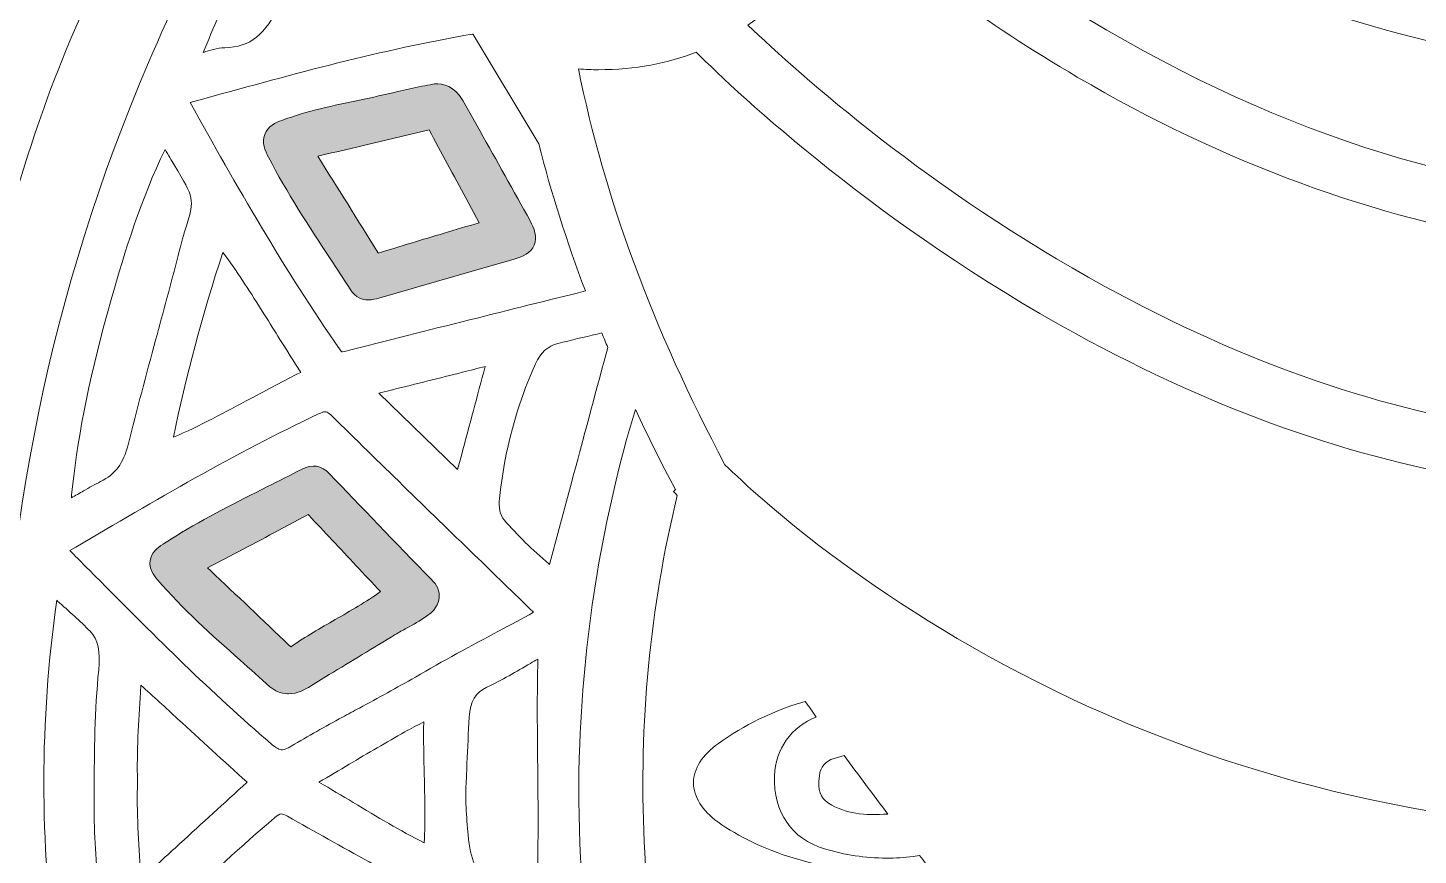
# Model space of a CAD drawing. Extents: x 126 to 2875, y -2951 to -49.
# Drawn here: x 578.5 to 976, y -1616.7 to -1380.4 of the extents above; entities that cross this region are included whole.
import ezdxf

# ---------------------------------------------------------------- set-up
doc = ezdxf.new("R2010")
doc.units = 0
doc.header["$MEASUREMENT"] = 0
doc.layers.add('Layer 1', color=7, linetype='Continuous')

# ---------------------------------------------------------------- blocks, each defined once
blk = doc.blocks.new('block 2')
at = {"layer": 'Layer 1', "true_color": 0x96c0ff}
h = blk.add_hatch(color=151, dxfattribs=at)
h.dxf.hatch_style = 2
edge = h.paths.add_edge_path()
edge.add_spline(control_points=[(664.99, -1446.28), (666.9, -1449.18), (668.81, -1452.09), (670.69, -1455.01), (672.26, -1457.45), (674.15, -1458.09), (675.83, -1458.09), (677.01, -1458.09), (678.08, -1457.78), (678.88, -1457.54), (687.67, -1454.99), (696.47, -1452.47), (705.27, -1449.95), (705.27, -1449.95), (717.52, -1446.44), (717.52, -1446.44), (719.95, -1445.74), (722.33, -1444.77), (723.31, -1442.43), (724.3, -1440.07), (723.26, -1437.61), (722.12, -1435.52), (717.43, -1426.93), (712.55, -1418.27), (707.83, -1409.9), (707.83, -1409.9), (702.9, -1401.12), (702.9, -1401.12), (700.57, -1396.98), (697.23, -1396.25), (694.82, -1396.37), (694.82, -1396.37), (694.32, -1396.43), (694.32, -1396.43), (693.28, -1396.65), (692.24, -1396.86), (691.21, -1397.06), (688.94, -1397.52), (686.59, -1397.99), (684.28, -1398.56), (680.68, -1399.45), (676.97, -1400.23), (673.38, -1400.98), (666.04, -1402.51), (658.45, -1404.1), (651.12, -1406.79), (649.47, -1407.4), (647.17, -1408.47), (646.27, -1410.78), (645.36, -1413.14), (646.35, -1415.4), (647.36, -1417.34), (652.61, -1427.45), (658.9, -1437.02), (664.99, -1446.28)], knot_values=[0, 0, 0, 0, 1, 1, 1, 2, 2, 2, 3, 3, 3, 4, 4, 4, 5, 5, 5, 6, 6, 6, 7, 7, 7, 8, 8, 8, 9, 9, 9, 10, 10, 10, 11, 11, 11, 12, 12, 12, 13, 13, 13, 14, 14, 14, 15, 15, 15, 16, 16, 16, 17, 17, 17, 18, 18, 18, 18], degree=3, periodic=1)
edge = h.paths.add_edge_path()
edge.add_spline(control_points=[(693.24, -1409.46), (696.73, -1416.02), (700.27, -1422.56), (703.81, -1429.09), (703.81, -1429.09), (707.55, -1436.02), (707.55, -1436.02), (704.21, -1437.03), (700.87, -1438.03), (697.53, -1439.02), (691.36, -1440.87), (684.98, -1442.78), (678.72, -1444.73), (678.69, -1444.68), (678.64, -1444.62), (678.6, -1444.54), (672.81, -1435.21), (667.13, -1426.07), (661.41, -1417.04), (672.01, -1414.56), (682.52, -1412.04), (693.24, -1409.46)], knot_values=[0, 0, 0, 0, 1, 1, 1, 2, 2, 2, 3, 3, 3, 4, 4, 4, 5, 5, 5, 6, 6, 6, 7, 7, 7, 7], degree=3, periodic=1)
h = blk.add_hatch(color=151, dxfattribs=at)
h.dxf.hatch_style = 2
edge = h.paths.add_edge_path()
edge.add_spline(control_points=[(639.23, -1560.96), (642.09, -1563.48), (644.95, -1566.01), (647.77, -1568.58), (649.08, -1569.79), (650.78, -1570.47), (652.82, -1570.59), (652.82, -1570.59), (652.99, -1570.6), (652.99, -1570.6), (653.01, -1570.6), (653.03, -1570.6), (653.05, -1570.6), (655.74, -1570.6), (657.83, -1569.32), (659.35, -1568.39), (659.35, -1568.39), (664.73, -1565.12), (664.73, -1565.12), (671, -1561.3), (677.28, -1557.48), (683.58, -1553.68), (684.64, -1553.04), (685.74, -1552.44), (686.83, -1551.84), (688.71, -1550.81), (690.65, -1549.75), (692.5, -1548.45), (693.42, -1547.81), (695.88, -1546.08), (696.14, -1543.21), (696.31, -1541.35), (695.55, -1539.54), (693.87, -1537.84), (693.87, -1537.84), (693.87, -1537.84), (693.87, -1537.84), (683.68, -1527.51), (673.5, -1516.88), (664.75, -1507.73), (662.48, -1505.36), (659.86, -1504.9), (656.97, -1506.4), (653.69, -1508.1), (650.39, -1509.75), (647.09, -1511.41), (638.37, -1515.78), (629.38, -1520.28), (620.84, -1525.54), (619.61, -1526.3), (618.4, -1527.06), (617.2, -1527.85), (615.56, -1528.92), (613.85, -1530.31), (613.52, -1532.58), (613.19, -1534.84), (614.46, -1536.66), (615.6, -1538), (622.81, -1546.47), (631.16, -1553.83), (639.23, -1560.96)], knot_values=[0, 0, 0, 0, 1, 1, 1, 2, 2, 2, 3, 3, 3, 4, 4, 4, 5, 5, 5, 6, 6, 6, 7, 7, 7, 8, 8, 8, 9, 9, 9, 10, 10, 10, 11, 11, 11, 12, 12, 12, 13, 13, 13, 14, 14, 14, 15, 15, 15, 16, 16, 16, 17, 17, 17, 18, 18, 18, 19, 19, 19, 20, 20, 20, 20], degree=3, periodic=1)
edge = h.paths.add_edge_path()
edge.add_spline(control_points=[(650.3, -1523.88), (650.3, -1523.88), (658.71, -1519.42), (658.71, -1519.42), (658.77, -1519.48), (658.82, -1519.54), (658.87, -1519.59), (658.87, -1519.59), (658.87, -1519.59), (658.87, -1519.59), (661.09, -1521.95), (663.3, -1524.31), (665.51, -1526.67), (670.04, -1531.51), (674.73, -1536.52), (679.4, -1541.4), (675.27, -1544.32), (670.76, -1546.91), (666.4, -1549.41), (662.25, -1551.79), (657.96, -1554.25), (653.9, -1557.05), (653.83, -1557.1), (653.76, -1557.14), (653.71, -1557.17), (653.59, -1557.08), (653.42, -1556.94), (653.19, -1556.71), (645.76, -1549.55), (638.12, -1542.37), (630.73, -1535.42), (630.73, -1535.42), (629.91, -1534.65), (629.91, -1534.65), (636.72, -1531.08), (643.51, -1527.48), (650.3, -1523.88)], knot_values=[0, 0, 0, 0, 1, 1, 1, 2, 2, 2, 3, 3, 3, 4, 4, 4, 5, 5, 5, 6, 6, 6, 7, 7, 7, 8, 8, 8, 9, 9, 9, 10, 10, 10, 11, 11, 11, 12, 12, 12, 12], degree=3, periodic=1)
at = {"layer": 'Layer 1', "lineweight": 0}
for points, knots in [([(2818.52, -1015.73), (2765.29, -1065.49), (2703.63, -1093.3), (2640.24, -1096.15), (2556.69, -1099.87), (2474.7, -1071.45), (2412.6, -1046.28), (2390.46, -1037.31), (2368.11, -1027.6), (2346.48, -1018.23), (2338.27, -1014.67), (2330.02, -1011.09), (2321.71, -1007.53), (2370.51, -1008.44), (2426.27, -1007.2), (2513.09, -924.65), (2568.78, -871.7), (2642.17, -798.11), (2625.81, -711.87), (2622.52, -694.49), (2611.09, -653.09), (2560.09, -612.54), (2565.36, -622.37), (2601.86, -692.87), (2569.54, -747.69), (2554.2, -773.71), (2526.78, -791.73), (2470.03, -803.98), (2455.63, -807.08), (2439.86, -809.44), (2422.81, -811.04), (2491.94, -734.79), (2533.75, -634.63), (2547.11, -513), (2561.91, -378.42), (2538.09, -252.24), (2515.5, -170.1), (2510.84, -153.21), (2505.7, -136.24), (2500.21, -119.65), (2496.11, -107.32), (2491.02, -97.85), (2485.03, -91.28), (2485.03, -91.28), (2489.08, -88.91), (2489.08, -88.91), (2488.22, -87.43), (2467.53, -52.75), (2420.58, -50.35), (2390.21, -48.79), (2356.11, -61.25), (2319.21, -87.4), (2293.72, -105.48), (2266.78, -130.21), (2238.64, -161.33), (2186.92, -191.97), (2146.46, -219.39), (2111.33, -247.55), (2059.02, -289.5), (2001.37, -329.63), (1934.36, -338.98), (1877.45, -346.93), (1826.29, -329.19), (1772.12, -310.4), (1744.15, -300.69), (1715.23, -290.66), (1685.52, -284.53), (1598.6, -266.59), (1534.9, -282.01), (1500.31, -329.06), (1465.72, -282.01), (1402.02, -266.61), (1315.1, -284.53), (1285.39, -290.66), (1256.47, -300.69), (1228.5, -310.4), (1174.33, -329.19), (1123.17, -346.93), (1066.26, -338.98), (999.25, -329.63), (941.6, -289.5), (889.29, -247.55), (854.16, -219.39), (813.72, -191.97), (761.98, -161.33), (733.84, -130.21), (706.9, -105.48), (681.41, -87.4), (644.51, -61.25), (610.42, -48.78), (580.04, -50.35), (533.09, -52.75), (512.4, -87.43), (511.54, -88.91), (511.54, -88.91), (515.6, -91.28), (515.6, -91.28), (509.6, -97.85), (504.51, -107.32), (500.43, -119.65), (494.91, -136.25), (489.76, -153.22), (485.12, -170.1), (462.53, -252.24), (438.71, -378.42), (453.51, -513), (466.87, -634.63), (508.68, -734.79), (577.81, -811.04), (560.76, -809.44), (544.99, -807.08), (530.59, -803.98), (473.84, -791.73), (446.42, -773.71), (431.08, -747.69), (398.76, -692.87), (435.26, -622.37), (440.53, -612.54), (389.53, -653.09), (378.1, -694.49), (374.81, -711.87), (358.45, -798.11), (431.84, -871.7), (487.53, -924.65), (574.36, -1007.2), (630.11, -1008.44), (678.91, -1007.53), (670.6, -1011.09), (662.35, -1014.67), (654.14, -1018.23), (632.51, -1027.6), (610.16, -1037.31), (588.02, -1046.28), (525.92, -1071.45), (443.9, -1099.88), (360.39, -1096.15), (296.99, -1093.3), (235.33, -1065.49), (182.1, -1015.73), (182.1, -1015.73), (125.87, -963.15), (125.87, -963.15), (125.87, -963.15), (170.22, -1026.07), (170.22, -1026.07), (219.77, -1096.34), (304.4, -1156.08), (385.84, -1178.26), (421.01, -1187.83), (457.96, -1193.28), (496.54, -1194.59), (485.65, -1205.66), (470.29, -1222.36), (453.05, -1244.47), (422.71, -1283.4), (380.73, -1347.02), (353.04, -1429.06), (321.9, -1521.35), (314.84, -1617.62), (332.07, -1715.18), (353.53, -1836.78), (412.97, -1960.62), (508.76, -2083.27), (508.76, -2083.27), (517.35, -2094.25), (517.35, -2094.25), (517.35, -2094.25), (522.39, -2081.24), (522.39, -2081.24), (522.59, -2080.7), (544.03, -2026.57), (607.28, -1966.45), (618.55, -1955.74), (631.63, -1944.41), (646.68, -1932.9), (644.92, -1962.85), (643.59, -2025.77), (654.99, -2105.75), (664.24, -2170.7), (680.05, -2233.27), (701.96, -2291.74), (729.36, -2364.83), (766.43, -2431.68), (812.16, -2490.44), (814.05, -2493.21), (839.63, -2531.25), (859.49, -2587.32), (878.32, -2640.42), (895.73, -2721.14), (871.87, -2804.06), (871.87, -2804.06), (865.62, -2825.84), (865.62, -2825.84), (865.62, -2825.84), (884.08, -2812.68), (884.08, -2812.68), (885.65, -2811.57), (922.92, -2784.71), (954.16, -2735.73), (978.8, -2697.08), (1003.28, -2637.97), (992.89, -2564.05), (993.48, -2564.79), (994.03, -2565.49), (994.54, -2566.17), (1016.21, -2595.31), (1039.76, -2622.73), (1064.5, -2647.63), (1109.21, -2692.65), (1155.37, -2726.78), (1201.72, -2749.11), (1255.68, -2775.1), (1310.13, -2785.14), (1363.64, -2778.93), (1378.87, -2809.5), (1404.34, -2833.21), (1429, -2856.2), (1455.2, -2880.59), (1479.94, -2903.62), (1493.04, -2933.91), (1493.04, -2933.91), (1500.31, -2950.67), (1500.31, -2950.67), (1500.31, -2950.67), (1507.58, -2933.91), (1507.58, -2933.91), (1520.68, -2903.62), (1545.42, -2880.59), (1571.62, -2856.2), (1596.29, -2833.21), (1621.76, -2809.5), (1636.98, -2778.93), (1690.49, -2785.14), (1744.94, -2775.1), (1798.9, -2749.11), (1845.25, -2726.78), (1891.43, -2692.65), (1936.12, -2647.63), (1960.86, -2622.73), (1984.41, -2595.33), (2006.08, -2566.18), (2006.59, -2565.5), (2007.14, -2564.79), (2007.73, -2564.05), (1997.35, -2637.97), (2021.82, -2697.08), (2046.46, -2735.73), (2077.7, -2784.71), (2114.98, -2811.57), (2116.54, -2812.68), (2116.54, -2812.68), (2135, -2825.84), (2135, -2825.84), (2135, -2825.84), (2128.75, -2804.06), (2128.75, -2804.06), (2104.89, -2721.14), (2122.3, -2640.42), (2141.13, -2587.32), (2161.01, -2531.22), (2186.59, -2493.18), (2188.46, -2490.44), (2234.19, -2431.68), (2271.26, -2364.83), (2298.65, -2291.74), (2320.57, -2233.27), (2336.38, -2170.7), (2345.63, -2105.75), (2357.03, -2025.77), (2355.7, -1962.85), (2353.94, -1932.9), (2368.99, -1944.41), (2382.07, -1955.74), (2393.34, -1966.45), (2456.59, -2026.57), (2478.03, -2080.7), (2478.23, -2081.24), (2478.23, -2081.24), (2483.25, -2094.29), (2483.25, -2094.29), (2483.25, -2094.29), (2491.86, -2083.27), (2491.86, -2083.27), (2587.65, -1960.62), (2647.09, -1836.78), (2668.55, -1715.18), (2685.78, -1617.62), (2678.72, -1521.35), (2647.58, -1429.06), (2619.89, -1347.02), (2577.91, -1283.4), (2547.57, -1244.47), (2530.33, -1222.36), (2514.97, -1205.66), (2504.08, -1194.59), (2542.66, -1193.28), (2579.61, -1187.83), (2614.78, -1178.26), (2696.22, -1156.08), (2780.85, -1096.34), (2830.4, -1026.07), (2830.4, -1026.07), (2874.75, -963.15), (2874.75, -963.15), (2874.75, -963.15), (2818.52, -1015.73), (2818.52, -1015.73)], [0, 0, 0, 0, 1, 1, 1, 2, 2, 2, 3, 3, 3, 4, 4, 4, 5, 5, 5, 6, 6, 6, 7, 7, 7, 8, 8, 8, 9, 9, 9, 10, 10, 10, 11, 11, 11, 12, 12, 12, 13, 13, 13, 14, 14, 14, 15, 15, 15, 16, 16, 16, 17, 17, 17, 18, 18, 18, 19, 19, 19, 20, 20, 20, 21, 21, 21, 22, 22, 22, 23, 23, 23, 24, 24, 24, 25, 25, 25, 26, 26, 26, 27, 27, 27, 28, 28, 28, 29, 29, 29, 30, 30, 30, 31, 31, 31, 32, 32, 32, 33, 33, 33, 34, 34, 34, 35, 35, 35, 36, 36, 36, 37, 37, 37, 38, 38, 38, 39, 39, 39, 40, 40, 40, 41, 41, 41, 42, 42, 42, 43, 43, 43, 44, 44, 44, 45, 45, 45, 46, 46, 46, 47, 47, 47, 48, 48, 48, 49, 49, 49, 50, 50, 50, 51, 51, 51, 52, 52, 52, 53, 53, 53, 54, 54, 54, 55, 55, 55, 56, 56, 56, 57, 57, 57, 58, 58, 58, 59, 59, 59, 60, 60, 60, 61, 61, 61, 62, 62, 62, 63, 63, 63, 64, 64, 64, 65, 65, 65, 66, 66, 66, 67, 67, 67, 68, 68, 68, 69, 69, 69, 70, 70, 70, 71, 71, 71, 72, 72, 72, 73, 73, 73, 74, 74, 74, 75, 75, 75, 76, 76, 76, 77, 77, 77, 78, 78, 78, 79, 79, 79, 80, 80, 80, 81, 81, 81, 82, 82, 82, 83, 83, 83, 84, 84, 84, 85, 85, 85, 86, 86, 86, 87, 87, 87, 88, 88, 88, 89, 89, 89, 90, 90, 90, 91, 91, 91, 92, 92, 92, 93, 93, 93, 94, 94, 94, 95, 95, 95, 96, 96, 96, 97, 97, 97, 98, 98, 98, 99, 99, 99, 100, 100, 100, 101, 101, 101, 102, 102, 102, 102]), ([(825.59, -1221.07), (857.9, -1257.85), (911.42, -1306), (982.82, -1326.47), (1006.58, -1333.29), (1030.8, -1336.68), (1055.43, -1336.68), (1108.62, -1336.68), (1163.71, -1320.83), (1220.05, -1289.25), (1219.02, -1307), (1217.55, -1324.6), (1215.66, -1342.08), (1079.95, -1396.67), (962.53, -1387.02), (866.63, -1313.35), (801.32, -1263.18), (768.52, -1198.61), (762.51, -1185.96), (767.49, -1176.1), (773, -1166.65), (779, -1157.71), (787.26, -1171.45), (802.81, -1195.15), (825.59, -1221.07)], [0, 0, 0, 0, 1, 1, 1, 2, 2, 2, 3, 3, 3, 4, 4, 4, 5, 5, 5, 6, 6, 6, 7, 7, 7, 8, 8, 8, 8]), ([(648.52, -1911.71), (648.52, -1911.71), (648.18, -1911.22), (648.18, -1911.22), (643.4, -1904.38), (638.58, -1896.56), (632.97, -1886.63), (629.41, -1880.32), (625.71, -1873.95), (622.13, -1867.79), (610.87, -1848.47), (599.24, -1828.47), (590.49, -1807.47), (582.52, -1788.39), (575.72, -1767.69), (568.4, -1740.32), (562.1, -1716.73), (555.58, -1692.36), (552.46, -1667.12), (550.9, -1654.43), (549.31, -1639.44), (549.39, -1624.41), (549.44, -1616.58), (549.38, -1608.62), (549.31, -1600.92), (549.19, -1584.75), (549.04, -1568.03), (549.96, -1551.65), (551.48, -1524.24), (556.37, -1495.97), (565.33, -1462.68), (573.98, -1430.55), (582.17, -1401.69), (594.97, -1374.1), (600.77, -1361.53), (607.77, -1349.28), (614.55, -1337.44), (618.01, -1331.36), (621.59, -1325.08), (624.99, -1318.81), (645.7, -1280.61), (672.77, -1245.44), (707.75, -1211.31), (707.75, -1211.31), (711.41, -1207.73), (711.41, -1207.73), (724.94, -1194.5), (738.87, -1180.88), (753.74, -1168.77), (745.01, -1184.49), (737.59, -1201.34), (731.61, -1218.99), (731.61, -1218.99), (727.25, -1223.28), (727.25, -1223.28), (678.37, -1271.35), (639.94, -1327.55), (613.03, -1390.29), (585.2, -1455.16), (571.05, -1524.07), (570.97, -1595.1), (570.83, -1704.59), (604.23, -1809.49), (667.58, -1898.47), (661.1, -1902.76), (654.75, -1907.18), (648.52, -1911.71)], [0, 0, 0, 0, 1, 1, 1, 2, 2, 2, 3, 3, 3, 4, 4, 4, 5, 5, 5, 6, 6, 6, 7, 7, 7, 8, 8, 8, 9, 9, 9, 10, 10, 10, 11, 11, 11, 12, 12, 12, 13, 13, 13, 14, 14, 14, 15, 15, 15, 16, 16, 16, 17, 17, 17, 18, 18, 18, 19, 19, 19, 20, 20, 20, 21, 21, 21, 22, 22, 22, 22]), ([(784.78, -1299.43), (784.78, -1299.43), (784.78, -1299.43), (784.76, -1299.42), (793.93, -1297.1), (803.47, -1292.75), (813.4, -1286.37), (825.82, -1299.57), (840.15, -1312.92), (856.46, -1325.5), (900.87, -1359.76), (950.83, -1381.11), (1004.94, -1389), (1020.66, -1391.28), (1036.72, -1392.41), (1053.12, -1392.41), (1082.5, -1392.41), (1112.93, -1388.73), (1144.25, -1381.43), (1144.87, -1389.77), (1147.01, -1402.26), (1153.78, -1413.14), (1121.06, -1424.3), (1088.19, -1429.87), (1055.31, -1429.87), (999.06, -1429.87), (942.74, -1413.56), (886.96, -1381), (836.73, -1351.69), (800.72, -1316.5), (784.78, -1299.43)], [0, 0, 0, 0, 1, 1, 1, 2, 2, 2, 3, 3, 3, 4, 4, 4, 5, 5, 5, 6, 6, 6, 7, 7, 7, 8, 8, 8, 9, 9, 9, 10, 10, 10, 10]), ([(681.3, -1320.41), (675.02, -1329.51), (669.02, -1339.07), (662.95, -1349.71), (658.58, -1357.37), (654.06, -1365.28), (650.45, -1373.58), (646.65, -1382.27), (642.14, -1385.88), (634.86, -1386.04), (632.64, -1386.08), (630.57, -1386.78), (628.73, -1387.38), (628.73, -1387.38), (628.73, -1387.38), (628.71, -1387.38), (630.14, -1383.85), (631.63, -1380.32), (633.16, -1376.84), (637.77, -1366.34), (642.85, -1356.07), (648.36, -1346.14), (651.29, -1340.86), (654.41, -1335.6), (657.65, -1330.39), (664.65, -1319.16), (672.32, -1308.12), (680.65, -1297.45), (680.7, -1297.6), (680.75, -1297.75), (680.79, -1297.9), (682.23, -1302.17), (683.6, -1306.21), (684.58, -1310.31), (684.69, -1310.73), (684.75, -1311.18), (684.77, -1311.6), (684.94, -1314.66), (683.22, -1317.62), (681.3, -1320.41)], [0, 0, 0, 0, 1, 1, 1, 2, 2, 2, 3, 3, 3, 4, 4, 4, 5, 5, 5, 6, 6, 6, 7, 7, 7, 8, 8, 8, 9, 9, 9, 10, 10, 10, 11, 11, 11, 12, 12, 12, 13, 13, 13, 13]), ([(878.52, -1394.41), (920.45, -1418.95), (963.67, -1434.84), (1006.98, -1441.66), (1023.22, -1444.23), (1039.48, -1445.51), (1055.72, -1445.51), (1065.5, -1445.51), (1075.28, -1445.05), (1085.05, -1444.11), (1088.95, -1451.84), (1096.67, -1465.14), (1108.94, -1477.5), (1111.39, -1479.97), (1113.89, -1482.26), (1116.47, -1484.43), (1045.05, -1508.84), (967.66, -1498.68), (886.22, -1454.12), (836.49, -1426.92), (799.45, -1393.98), (784.37, -1379.58), (798.76, -1369.75), (807.46, -1356.36), (812.13, -1347.25), (829.94, -1362.34), (852.26, -1379.04), (878.52, -1394.41)], [0, 0, 0, 0, 1, 1, 1, 2, 2, 2, 3, 3, 3, 4, 4, 4, 5, 5, 5, 6, 6, 6, 7, 7, 7, 8, 8, 8, 9, 9, 9, 9]), ([(629.52, -1400.44), (654.26, -1393.62), (679.84, -1386.57), (705.54, -1382.16), (705.54, -1382.16), (705.76, -1382.13), (705.76, -1382.13), (705.79, -1382.16), (705.8, -1382.2), (705.84, -1382.24), (705.84, -1382.24), (724.58, -1413.47), (724.58, -1413.47), (728.14, -1427.38), (732.59, -1441.39), (737.91, -1455.53), (717.33, -1460.64), (693.11, -1466.69), (669.02, -1472.81), (668.59, -1472.92), (668.38, -1472.92), (668.37, -1472.94), (668.32, -1472.89), (668.15, -1472.75), (667.83, -1472.31), (651.78, -1449.48), (638.1, -1425.21), (624.92, -1401.71), (624.92, -1401.71), (629.52, -1400.44), (629.52, -1400.44)], [0, 0, 0, 0, 1, 1, 1, 2, 2, 2, 3, 3, 3, 4, 4, 4, 5, 5, 5, 6, 6, 6, 7, 7, 7, 8, 8, 8, 9, 9, 9, 10, 10, 10, 10]), ([(1049.59, -1610.1), (976.9, -1610.1), (918.35, -1591.44), (877.29, -1572.19), (822.33, -1546.44), (787.85, -1515), (777.8, -1505.15), (757.24, -1466.37), (743.35, -1428.92), (735.94, -1392.11), (737.88, -1392.24), (739.79, -1392.32), (741.64, -1392.32), (752.3, -1392.32), (761.56, -1390.42), (769.6, -1387.32), (782.15, -1399.78), (821.8, -1436.86), (878.22, -1467.8), (918.02, -1489.61), (957.83, -1503.71), (996.56, -1509.71), (1010.84, -1511.91), (1024.98, -1513.02), (1038.94, -1513.02), (1071.18, -1513.02), (1102.48, -1507.12), (1132.45, -1495.42), (1145.87, -1502.78), (1160.53, -1506.55), (1176.06, -1506.55), (1179.44, -1506.55), (1182.88, -1506.33), (1186.34, -1505.98), (1186.34, -1505.98), (1186.34, -1505.99), (1186.34, -1505.99), (1178.95, -1536.32), (1170.71, -1566.22), (1161.89, -1595.65), (1121.54, -1605.93), (1083.99, -1610.1), (1049.59, -1610.1)], [0, 0, 0, 0, 1, 1, 1, 2, 2, 2, 3, 3, 3, 4, 4, 4, 5, 5, 5, 6, 6, 6, 7, 7, 7, 8, 8, 8, 9, 9, 9, 10, 10, 10, 11, 11, 11, 12, 12, 12, 13, 13, 13, 14, 14, 14, 14]), ([(664.99, -1446.28), (666.9, -1449.18), (668.81, -1452.09), (670.69, -1455.01), (672.26, -1457.45), (674.15, -1458.09), (675.83, -1458.09), (677.01, -1458.09), (678.08, -1457.78), (678.88, -1457.54), (687.67, -1454.99), (696.47, -1452.47), (705.27, -1449.95), (705.27, -1449.95), (717.52, -1446.44), (717.52, -1446.44), (719.95, -1445.74), (722.33, -1444.77), (723.31, -1442.43), (724.3, -1440.07), (723.26, -1437.61), (722.12, -1435.52), (717.43, -1426.93), (712.55, -1418.27), (707.83, -1409.9), (707.83, -1409.9), (702.9, -1401.12), (702.9, -1401.12), (700.57, -1396.98), (697.23, -1396.25), (694.82, -1396.37), (694.82, -1396.37), (694.32, -1396.43), (694.32, -1396.43), (693.28, -1396.65), (692.24, -1396.86), (691.21, -1397.06), (688.94, -1397.52), (686.59, -1397.99), (684.28, -1398.56), (680.68, -1399.45), (676.97, -1400.23), (673.38, -1400.98), (666.04, -1402.51), (658.45, -1404.1), (651.12, -1406.79), (649.47, -1407.4), (647.17, -1408.47), (646.27, -1410.78), (645.36, -1413.14), (646.35, -1415.4), (647.36, -1417.34), (652.61, -1427.45), (658.9, -1437.02), (664.99, -1446.28)], [0, 0, 0, 0, 1, 1, 1, 2, 2, 2, 3, 3, 3, 4, 4, 4, 5, 5, 5, 6, 6, 6, 7, 7, 7, 8, 8, 8, 9, 9, 9, 10, 10, 10, 11, 11, 11, 12, 12, 12, 13, 13, 13, 14, 14, 14, 15, 15, 15, 16, 16, 16, 17, 17, 17, 18, 18, 18, 18]), ([(693.24, -1409.46), (696.73, -1416.02), (700.27, -1422.56), (703.81, -1429.09), (703.81, -1429.09), (707.55, -1436.02), (707.55, -1436.02), (704.21, -1437.03), (700.87, -1438.03), (697.53, -1439.02), (691.36, -1440.87), (684.98, -1442.78), (678.72, -1444.73), (678.69, -1444.68), (678.64, -1444.62), (678.6, -1444.54), (672.81, -1435.21), (667.13, -1426.07), (661.41, -1417.04), (672.01, -1414.56), (682.52, -1412.04), (693.24, -1409.46)], [0, 0, 0, 0, 1, 1, 1, 2, 2, 2, 3, 3, 3, 4, 4, 4, 5, 5, 5, 6, 6, 6, 7, 7, 7, 7]), ([(623.89, -1436.91), (623.24, -1439.11), (622.41, -1441.87), (621.51, -1445.43), (619.44, -1453.49), (617.22, -1461.65), (615.08, -1469.55), (612.44, -1479.34), (609.7, -1489.43), (607.22, -1499.44), (605.89, -1504.74), (603.54, -1507.89), (599.35, -1509.97), (597.67, -1510.8), (596.06, -1511.74), (594.49, -1512.63), (593.33, -1513.29), (592.18, -1513.97), (590.99, -1514.59), (590.99, -1514.57), (590.99, -1514.56), (590.99, -1514.56), (591.09, -1513.51), (591.2, -1512.47), (591.31, -1511.41), (593.02, -1495.59), (596.56, -1478.51), (602.37, -1457.98), (606.32, -1444.08), (610.91, -1429.28), (617.76, -1415.1), (618.73, -1416.75), (619.6, -1418.2), (620.39, -1419.5), (626.17, -1429.17), (626.17, -1429.17), (623.89, -1436.91)], [0, 0, 0, 0, 1, 1, 1, 2, 2, 2, 3, 3, 3, 4, 4, 4, 5, 5, 5, 6, 6, 6, 7, 7, 7, 8, 8, 8, 9, 9, 9, 10, 10, 10, 11, 11, 11, 12, 12, 12, 12]), ([(656.54, -1478.77), (651.65, -1481.17), (646.82, -1483.77), (642.14, -1486.3), (635.01, -1490.13), (627.67, -1494.09), (620.17, -1497.32), (623.68, -1480.13), (628.43, -1462.38), (634.29, -1444.51), (638.31, -1449.81), (641.74, -1455.26), (645.08, -1460.56), (645.08, -1460.56), (646.21, -1462.33), (646.21, -1462.33), (647.68, -1464.66), (649.13, -1467), (650.61, -1469.35), (652.59, -1472.5), (654.55, -1475.63), (656.54, -1478.77)], [0, 0, 0, 0, 1, 1, 1, 2, 2, 2, 3, 3, 3, 4, 4, 4, 5, 5, 5, 6, 6, 6, 7, 7, 7, 7]), ([(714.68, -1520.87), (713.51, -1519.45), (713.07, -1517.45), (713.36, -1514.79), (714.83, -1501.1), (718.29, -1488.15), (723.68, -1476.3), (725.15, -1473.08), (727.17, -1471.25), (730.1, -1470.5), (733.82, -1469.58), (737.56, -1468.7), (741.29, -1467.83), (741.29, -1467.83), (742.62, -1467.51), (742.62, -1467.51), (743.18, -1468.89), (743.75, -1470.28), (744.33, -1471.66), (744.33, -1471.66), (743.29, -1475.54), (743.29, -1475.54), (739.92, -1488.04), (736.56, -1500.56), (733.21, -1513.07), (733.21, -1513.07), (727.68, -1533.69), (727.68, -1533.69), (727.6, -1533.62), (727.52, -1533.55), (727.44, -1533.47), (722.82, -1529.34), (718.45, -1525.43), (714.68, -1520.87)], [0, 0, 0, 0, 1, 1, 1, 2, 2, 2, 3, 3, 3, 4, 4, 4, 5, 5, 5, 6, 6, 6, 7, 7, 7, 8, 8, 8, 9, 9, 9, 10, 10, 10, 11, 11, 11, 11]), ([(709.3, -1477.1), (707.04, -1485.46), (704.79, -1493.85), (702.48, -1502.49), (702.48, -1502.49), (701.39, -1506.55), (701.39, -1506.55), (701.39, -1506.55), (678.85, -1484.75), (678.85, -1484.75), (678.85, -1484.75), (682.77, -1483.75), (682.77, -1483.75), (689.61, -1482.04), (696.23, -1480.4), (702.78, -1478.75), (704.97, -1478.2), (707.13, -1477.64), (709.3, -1477.1)], [0, 0, 0, 0, 1, 1, 1, 2, 2, 2, 3, 3, 3, 4, 4, 4, 5, 5, 5, 6, 6, 6, 6]), ([(592.24, -1528.69), (614.63, -1515.51), (637.77, -1501.86), (661.66, -1490.65), (663.27, -1489.89), (663.82, -1489.81), (664.76, -1490.59), (664.95, -1490.75), (665.15, -1490.94), (665.41, -1491.18), (678.93, -1504.47), (692.78, -1517.9), (706.17, -1530.89), (711.82, -1536.37), (717.47, -1541.85), (723.11, -1547.32), (719.78, -1549.13), (716.44, -1550.93), (713.1, -1552.72), (705.27, -1556.9), (697.16, -1561.24), (689.34, -1565.8), (684.07, -1568.87), (678.61, -1571.81), (673.32, -1574.66), (671.71, -1575.53), (670.09, -1576.4), (668.46, -1577.29), (663.57, -1579.95), (658.63, -1582.69), (653.84, -1585.57), (653.46, -1585.79), (653.14, -1585.96), (652.82, -1586.12), (652.11, -1586.47), (651.52, -1586.63), (650.95, -1586.57), (650.13, -1586.47), (649.32, -1585.92), (648.09, -1584.87), (631.04, -1570.34), (614.94, -1554.18), (599.38, -1538.54), (596.44, -1535.59), (593.49, -1532.63), (590.55, -1529.69), (590.55, -1529.69), (592.24, -1528.69), (592.24, -1528.69)], [0, 0, 0, 0, 1, 1, 1, 2, 2, 2, 3, 3, 3, 4, 4, 4, 5, 5, 5, 6, 6, 6, 7, 7, 7, 8, 8, 8, 9, 9, 9, 10, 10, 10, 11, 11, 11, 12, 12, 12, 13, 13, 13, 14, 14, 14, 15, 15, 15, 16, 16, 16, 16]), ([(736.31, -1584.95), (737.61, -1551.95), (742.97, -1519.81), (752.22, -1489.37), (755.78, -1496.95), (759.59, -1504.57), (763.65, -1512.25), (763.65, -1512.25), (763.08, -1512.77), (763.08, -1512.77), (763.2, -1512.91), (763.58, -1513.31), (764.17, -1513.91), (764.17, -1513.91), (763.47, -1516.9), (763.47, -1516.9), (755.95, -1548.91), (753.07, -1582.26), (754.89, -1616.06), (759.1, -1694.03), (787.22, -1762.56), (838.46, -1819.78), (832.03, -1821.72), (825.67, -1823.73), (819.35, -1825.81), (819.35, -1825.81), (818.54, -1824.85), (818.54, -1824.85), (762.08, -1757.07), (732.87, -1671.87), (736.31, -1584.95)], [0, 0, 0, 0, 1, 1, 1, 2, 2, 2, 3, 3, 3, 4, 4, 4, 5, 5, 5, 6, 6, 6, 7, 7, 7, 8, 8, 8, 9, 9, 9, 10, 10, 10, 10]), ([(639.23, -1560.96), (642.09, -1563.48), (644.95, -1566.01), (647.77, -1568.58), (649.08, -1569.79), (650.78, -1570.47), (652.82, -1570.59), (652.82, -1570.59), (652.99, -1570.6), (652.99, -1570.6), (653.01, -1570.6), (653.03, -1570.6), (653.05, -1570.6), (655.74, -1570.6), (657.83, -1569.32), (659.35, -1568.39), (659.35, -1568.39), (664.73, -1565.12), (664.73, -1565.12), (671, -1561.3), (677.28, -1557.48), (683.58, -1553.68), (684.64, -1553.04), (685.74, -1552.44), (686.83, -1551.84), (688.71, -1550.81), (690.65, -1549.75), (692.5, -1548.45), (693.42, -1547.81), (695.88, -1546.08), (696.14, -1543.21), (696.31, -1541.35), (695.55, -1539.54), (693.87, -1537.84), (693.87, -1537.84), (693.87, -1537.84), (693.87, -1537.84), (683.68, -1527.51), (673.5, -1516.88), (664.75, -1507.73), (662.48, -1505.36), (659.86, -1504.9), (656.97, -1506.4), (653.69, -1508.1), (650.39, -1509.75), (647.09, -1511.41), (638.37, -1515.78), (629.38, -1520.28), (620.84, -1525.54), (619.61, -1526.3), (618.4, -1527.06), (617.2, -1527.85), (615.56, -1528.92), (613.85, -1530.31), (613.52, -1532.58), (613.19, -1534.84), (614.46, -1536.66), (615.6, -1538), (622.81, -1546.47), (631.16, -1553.83), (639.23, -1560.96)], [0, 0, 0, 0, 1, 1, 1, 2, 2, 2, 3, 3, 3, 4, 4, 4, 5, 5, 5, 6, 6, 6, 7, 7, 7, 8, 8, 8, 9, 9, 9, 10, 10, 10, 11, 11, 11, 12, 12, 12, 13, 13, 13, 14, 14, 14, 15, 15, 15, 16, 16, 16, 17, 17, 17, 18, 18, 18, 19, 19, 19, 20, 20, 20, 20]), ([(650.3, -1523.88), (650.3, -1523.88), (658.71, -1519.42), (658.71, -1519.42), (658.77, -1519.48), (658.82, -1519.54), (658.87, -1519.59), (658.87, -1519.59), (658.87, -1519.59), (658.87, -1519.59), (661.09, -1521.95), (663.3, -1524.31), (665.51, -1526.67), (670.04, -1531.51), (674.73, -1536.52), (679.4, -1541.4), (675.27, -1544.32), (670.76, -1546.91), (666.4, -1549.41), (662.25, -1551.79), (657.96, -1554.25), (653.9, -1557.05), (653.83, -1557.1), (653.76, -1557.14), (653.71, -1557.17), (653.59, -1557.08), (653.42, -1556.94), (653.19, -1556.71), (645.76, -1549.55), (638.12, -1542.37), (630.73, -1535.42), (630.73, -1535.42), (629.91, -1534.65), (629.91, -1534.65), (636.72, -1531.08), (643.51, -1527.48), (650.3, -1523.88)], [0, 0, 0, 0, 1, 1, 1, 2, 2, 2, 3, 3, 3, 4, 4, 4, 5, 5, 5, 6, 6, 6, 7, 7, 7, 8, 8, 8, 9, 9, 9, 10, 10, 10, 11, 11, 11, 12, 12, 12, 12]), ([(596.34, -1552.75), (598.62, -1555.13), (599.37, -1558.44), (598.81, -1563.82), (597.64, -1575.33), (597.58, -1586.98), (597.51, -1598.25), (597.51, -1598.25), (597.5, -1600.92), (597.5, -1600.92), (597.45, -1609.06), (597.86, -1617.43), (598.73, -1625.78), (599.59, -1634.2), (597.55, -1639.37), (591.89, -1643.09), (589.99, -1644.34), (588.36, -1645.86), (586.75, -1647.51), (581.91, -1612.64), (581.92, -1578.62), (586.8, -1543.89), (586.86, -1543.95), (586.94, -1544.02), (587.02, -1544.09), (590.34, -1547.02), (593.49, -1549.79), (596.34, -1552.75)], [0, 0, 0, 0, 1, 1, 1, 2, 2, 2, 3, 3, 3, 4, 4, 4, 5, 5, 5, 6, 6, 6, 7, 7, 7, 8, 8, 8, 9, 9, 9, 9]), ([(724.21, -1583.43), (724.23, -1585.95), (724.26, -1588.43), (724.29, -1590.92), (724.4, -1602.71), (724.53, -1614.92), (724.06, -1626.88), (724.06, -1626.88), (724.04, -1627.53), (724.04, -1627.53), (723.99, -1628.56), (723.96, -1629.62), (723.9, -1630.48), (723.07, -1630.08), (722.05, -1629.54), (721.05, -1629.04), (721.05, -1629.04), (720.84, -1628.93), (720.84, -1628.93), (719.85, -1628.42), (718.86, -1627.87), (717.9, -1627.3), (716.01, -1626.22), (714.07, -1625.09), (711.93, -1624.27), (707.31, -1622.47), (705.23, -1619.08), (704.55, -1612.19), (704.55, -1612.19), (704.54, -1612.02), (704.54, -1612.02), (704, -1606.57), (703.49, -1601.45), (703.83, -1596.19), (703.92, -1594.27), (704, -1592.36), (704.08, -1590.46), (704.27, -1586.11), (704.47, -1581.63), (704.74, -1577.23), (705.03, -1572.75), (706.49, -1570.28), (709.78, -1568.71), (714.08, -1566.67), (718.2, -1564.25), (722.19, -1561.92), (722.9, -1561.49), (723.61, -1561.08), (724.33, -1560.67), (724.2, -1565.73), (724.17, -1570.82), (724.18, -1575.86), (724.18, -1578.4), (724.2, -1580.91), (724.21, -1583.43)], [0, 0, 0, 0, 1, 1, 1, 2, 2, 2, 3, 3, 3, 4, 4, 4, 5, 5, 5, 6, 6, 6, 7, 7, 7, 8, 8, 8, 9, 9, 9, 10, 10, 10, 11, 11, 11, 12, 12, 12, 13, 13, 13, 14, 14, 14, 15, 15, 15, 16, 16, 16, 17, 17, 17, 18, 18, 18, 18]), ([(610.75, -1570.21), (610.75, -1570.21), (610.87, -1568.12), (610.87, -1568.12), (614.4, -1571.34), (617.93, -1574.57), (621.45, -1577.8), (627.89, -1583.72), (634.56, -1589.83), (641.17, -1595.78), (641.2, -1595.79), (641.22, -1595.83), (641.25, -1595.84), (641.2, -1595.89), (641.16, -1595.92), (641.11, -1595.97), (634.71, -1601.75), (628.26, -1607.67), (622.02, -1613.38), (618.31, -1616.78), (614.59, -1620.19), (610.89, -1623.58), (610.89, -1623.58), (610.76, -1621.72), (610.76, -1621.72), (610.21, -1613.19), (609.64, -1604.36), (609.89, -1595.73), (609.89, -1595.73), (609.89, -1595.54), (609.89, -1595.54), (609.67, -1587.14), (610.21, -1578.52), (610.75, -1570.21)], [0, 0, 0, 0, 1, 1, 1, 2, 2, 2, 3, 3, 3, 4, 4, 4, 5, 5, 5, 6, 6, 6, 7, 7, 7, 8, 8, 8, 9, 9, 9, 10, 10, 10, 11, 11, 11, 11]), ([(803.92, -1577.23), (796.81, -1579.98), (792.16, -1586.47), (791.97, -1594.01), (791.7, -1604.53), (796.78, -1611.94), (806.28, -1614.87), (812.04, -1616.64), (817.96, -1617.54), (823.96, -1617.54), (826.51, -1617.54), (829.05, -1617.37), (831.62, -1617.05), (831.62, -1617.05), (833.47, -1616.83), (833.47, -1616.83), (834.63, -1618.34), (835.8, -1619.86), (836.95, -1621.36), (822.31, -1622.47), (809.3, -1621.22), (797.3, -1617.5), (788.88, -1614.88), (781.83, -1611.51), (775.77, -1607.18), (771.29, -1603.98), (768.84, -1600.02), (768.84, -1596.03), (768.85, -1592.01), (771.37, -1588.01), (775.93, -1584.78), (783.4, -1579.49), (791.41, -1575.55), (799.75, -1573.05), (799.75, -1573.05), (800.77, -1572.75), (800.77, -1572.75), (801.81, -1574.25), (802.86, -1575.74), (803.92, -1577.23)], [0, 0, 0, 0, 1, 1, 1, 2, 2, 2, 3, 3, 3, 4, 4, 4, 5, 5, 5, 6, 6, 6, 7, 7, 7, 8, 8, 8, 9, 9, 9, 10, 10, 10, 11, 11, 11, 12, 12, 12, 13, 13, 13, 13]), ([(691.86, -1593.93), (692.02, -1600.23), (692.18, -1606.69), (691.86, -1613.13), (684.96, -1609.69), (678.42, -1605.77), (671.55, -1601.65), (668.37, -1599.74), (665.11, -1597.79), (661.77, -1595.86), (664.71, -1594.13), (667.61, -1592.41), (670.44, -1590.71), (675.82, -1587.5), (681.03, -1584.41), (686.35, -1581.48), (688.12, -1580.52), (689.91, -1579.55), (691.72, -1578.63), (691.61, -1583.8), (691.73, -1588.92), (691.86, -1593.93)], [0, 0, 0, 0, 1, 1, 1, 2, 2, 2, 3, 3, 3, 4, 4, 4, 5, 5, 5, 6, 6, 6, 7, 7, 7, 7]), ([(824.38, -1604.96), (817.78, -1605.37), (812.31, -1604.93), (807.4, -1601.81), (805.04, -1600.31), (804.31, -1598.12), (804.8, -1594.04), (805.12, -1591.43), (806.45, -1589.86), (809, -1589.08), (809, -1589.08), (811.88, -1588.23), (811.88, -1588.23), (816.01, -1593.86), (820.19, -1599.44), (824.38, -1604.96)], [0, 0, 0, 0, 1, 1, 1, 2, 2, 2, 3, 3, 3, 4, 4, 4, 5, 5, 5, 5]), ([(595.09, -1657.47), (612.31, -1640.09), (630.11, -1622.1), (649.07, -1606.04), (650.76, -1604.61), (651.11, -1604.64), (652.79, -1605.59), (668.24, -1614.3), (684.01, -1623.04), (699.27, -1631.49), (704.6, -1634.45), (709.95, -1637.43), (715.29, -1640.39), (717.88, -1641.83), (720.48, -1643.28), (723.06, -1644.76), (722.57, -1645.36), (722.08, -1645.93), (721.55, -1646.42), (715.37, -1652.39), (709.18, -1658.34), (702.97, -1664.29), (690.66, -1676.13), (677.91, -1688.37), (665.47, -1700.51), (663.98, -1701.93), (663.63, -1702), (661.73, -1701.09), (637.71, -1689.82), (614.44, -1676.1), (591.93, -1662.83), (591.93, -1662.83), (590.56, -1662.03), (590.56, -1662.03), (590.56, -1662.03), (595.09, -1657.47), (595.09, -1657.47)], [0, 0, 0, 0, 1, 1, 1, 2, 2, 2, 3, 3, 3, 4, 4, 4, 5, 5, 5, 6, 6, 6, 7, 7, 7, 8, 8, 8, 9, 9, 9, 10, 10, 10, 11, 11, 11, 12, 12, 12, 12])]:
    blk.add_open_spline(points, degree=3, knots=knots, dxfattribs=at)

msp = doc.modelspace()

# ---------------------------------------------------------------- block references
at = {"layer": 'Layer 1'}
msp.add_blockref('block 2', (0, 0), dxfattribs=at)

doc.saveas('drawing.dxf')
